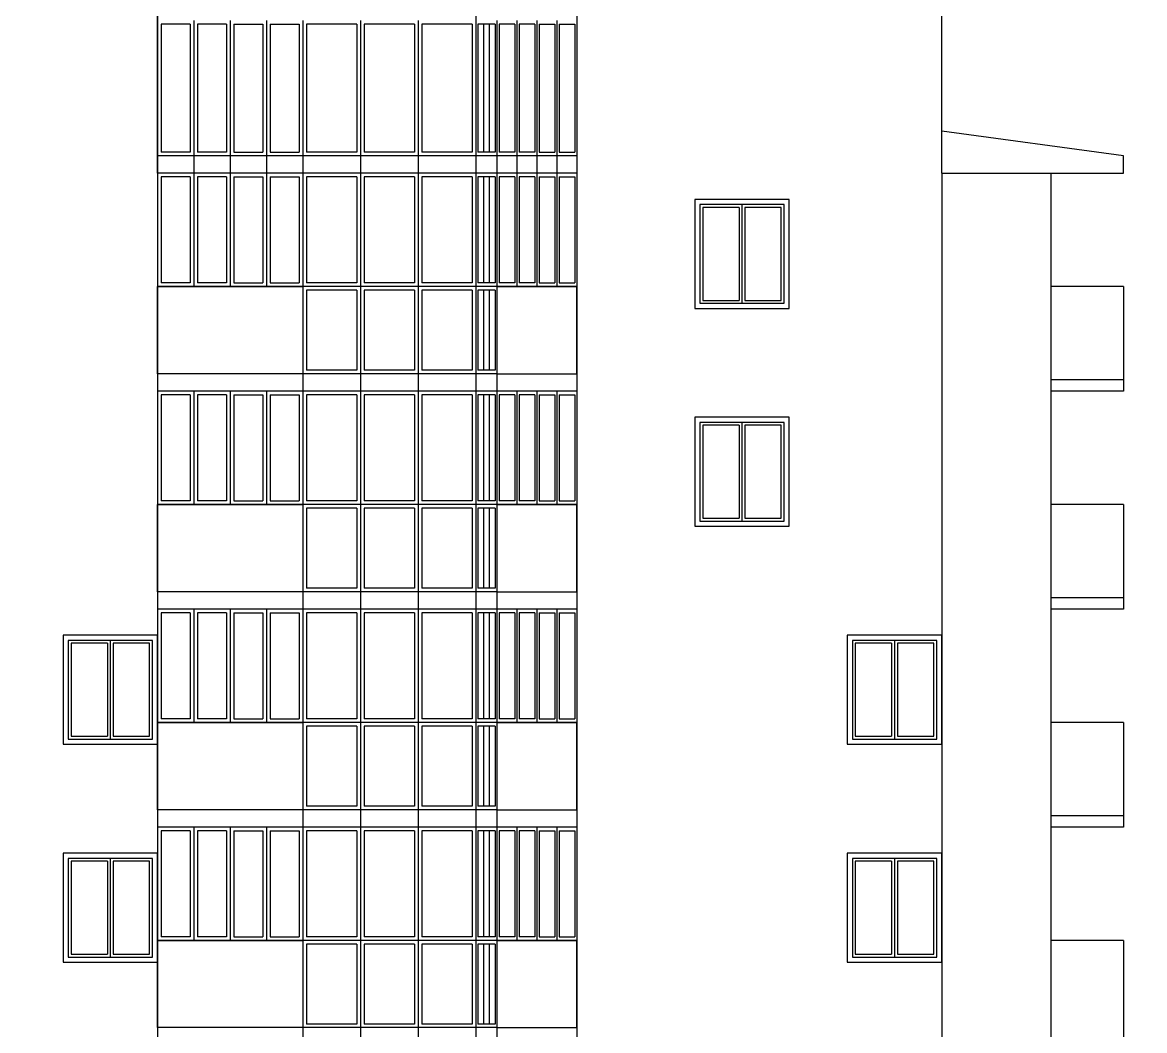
# Model space of a CAD drawing. Header units: inches. Extents: x -634 to 3638, y -6930911 to 5552.
# Drawn here: x 2201.19 to 2216.21, y 3421.6 to 3435.11 of the extents above; entities that cross this region are included whole.
import ezdxf

# ---------------------------------------------------------------- set-up
doc = ezdxf.new("R2010")
doc.units = ezdxf.units.IN
doc.header["$MEASUREMENT"] = 0
doc.linetypes.add('Dashed', pattern=[1128.888893, 564.444447, -564.444447])
for name, color, linetype, lineweight in [('ELEV', 134, 'Continuous', 18), ('фасады', 7, 'Continuous', 30), ('фасады2', 7, 'Continuous', 25)]:
    doc.layers.add(name, color=color, linetype=linetype, lineweight=lineweight)

msp = doc.modelspace()

# ---------------------------------------------------------------- hatches: boundary and pattern name
at = {"layer": 'ELEV', "linetype": 'Continuous'}
h = msp.add_hatch(dxfattribs=at)
h.set_pattern_fill('ANSI31', color=256, scale=0.01044, style=0)
h.set_pattern_definition([(45, (1262.311104, 3366.587935), (-0.02343928418428, 0.02343928418428), [])])
edge = h.paths.add_edge_path()
edge.add_ellipse((1445.78234, 3471.96182), major_axis=(0, 6932302.83262), ratio=0.00000001506, start_angle=89.999976115149, end_angle=270.000023884851)
edge.add_line((1445.67794, 3474.85168), (1445.67794, 3528.48347))
edge.add_line((1445.67794, 3528.48347), (1445.88675, 3528.48347))
edge.add_line((1445.88675, 3528.48347), (1445.88675, 3474.85168))

# ---------------------------------------------------------------- linework, layer by layer
at = {"layer": 'фасады', "color": 7, "ltscale": 100}
for points in [[(2202.99532, 3440.23288), (2202.99532, 3421.4101)], [(2207.25818, 3440.23288), (2207.25818, 3421.4101)], [(2208.61101, 3440.23288), (2208.61101, 3421.4101)], [(2213.49773, 3433.08918), (2215.93087, 3433.08918)]]:
    msp.add_lwpolyline(points, dxfattribs=at)
at = {"layer": 'фасады', "color": 7, "linetype": 'Dashed', "ltscale": 100}
for points in [[(2213.49773, 3433.08918), (2213.49773, 3436.53451)], [(2215.93087, 3433.32276), (2213.49773, 3433.65372)], [(2215.93087, 3433.08918), (2215.93087, 3433.32276)], [(2213.49773, 3433.08918), (2213.49773, 3430.16941)], [(2214.95761, 3433.08918), (2214.95761, 3430.16941)], [(2215.93087, 3431.5709), (2214.95761, 3431.5709)], [(2215.93087, 3431.5709), (2215.93087, 3430.16941)], [(2214.95761, 3430.32513), (2215.93087, 3430.32513), (2215.93087, 3430.16941), (2214.95761, 3430.16941)], [(2213.49773, 3430.16941), (2213.49773, 3427.24964)], [(2214.95761, 3430.16941), (2214.95761, 3427.24964)], [(2215.93087, 3428.65113), (2214.95761, 3428.65113)], [(2215.93087, 3428.65113), (2215.93087, 3427.24964)], [(2214.95761, 3427.40536), (2215.93087, 3427.40536), (2215.93087, 3427.24964), (2214.95761, 3427.24964)], [(2213.49773, 3427.24964), (2213.49773, 3424.32987)], [(2214.95761, 3427.24964), (2214.95761, 3424.32987)], [(2215.93087, 3425.73136), (2214.95761, 3425.73136)], [(2215.93087, 3425.73136), (2215.93087, 3424.32987)], [(2214.95761, 3424.48559), (2215.93087, 3424.48559), (2215.93087, 3424.32987), (2214.95761, 3424.32987)], [(2213.49773, 3424.32987), (2213.49773, 3421.4101)], [(2214.95761, 3424.32987), (2214.95761, 3421.4101)], [(2215.93087, 3422.81159), (2214.95761, 3422.81159)], [(2215.93087, 3422.81159), (2215.93087, 3421.4101)]]:
    msp.add_lwpolyline(points, dxfattribs=at)
at = {"layer": 'фасады', "color": 7, "ltscale": 100}
for points in [[(2202.99532, 3431.5709), (2204.94183, 3431.5709), (2204.94183, 3430.40299), (2202.99532, 3430.40299)], [(2208.61101, 3431.5709), (2207.54042, 3431.5709), (2207.54042, 3430.40299), (2208.61101, 3430.40299)], [(2202.99532, 3428.65113), (2204.94183, 3428.65113), (2204.94183, 3427.48322), (2202.99532, 3427.48322)], [(2208.61101, 3428.65113), (2207.54042, 3428.65113), (2207.54042, 3427.48322), (2208.61101, 3427.48322)], [(2202.99532, 3425.73136), (2204.94183, 3425.73136), (2204.94183, 3424.56345), (2202.99532, 3424.56345)], [(2208.61101, 3425.73136), (2207.54042, 3425.73136), (2207.54042, 3424.56345), (2208.61101, 3424.56345)], [(2202.99532, 3422.81159), (2204.94183, 3422.81159), (2204.94183, 3421.64368), (2202.99532, 3421.64368)], [(2208.61101, 3422.81159), (2207.54042, 3422.81159), (2207.54042, 3421.64368), (2208.61101, 3421.64368)]]:
    msp.add_lwpolyline(points, close=True, dxfattribs=at)
at = {"layer": 'фасады2', "color": 7, "ltscale": 100}
for p, q in [((2211.38576, 3432.67068), (2210.25678, 3432.67068)), ((2210.25678, 3432.67068), (2210.25678, 3431.34705)), ((2211.38576, 3431.34705), (2211.38576, 3432.67068)), ((2210.78234, 3432.63175), (2210.29571, 3432.63175)), ((2210.29571, 3432.63175), (2210.29571, 3431.38598)), ((2211.34683, 3432.63175), (2210.8602, 3432.63175)), ((2211.34683, 3431.38598), (2211.34683, 3432.63175)), ((2202.99532, 3431.5709), (2204.94183, 3431.5709)), ((2202.99532, 3431.5709), (2204.94183, 3431.5709)), ((2202.99532, 3431.5709), (2204.94183, 3431.5709)), ((2207.54042, 3431.5709), (2208.61101, 3431.5709)), ((2207.54042, 3431.5709), (2208.61101, 3431.5709)), ((2207.54042, 3431.5709), (2208.61101, 3431.5709)), ((2210.25678, 3431.34705), (2211.38576, 3431.34705)), ((2210.29571, 3431.38598), (2210.78234, 3431.38598)), ((2210.8602, 3431.38598), (2211.34683, 3431.38598)), ((2211.38576, 3429.75091), (2210.25678, 3429.75091)), ((2210.25678, 3429.75091), (2210.25678, 3428.42728)), ((2210.78234, 3429.71198), (2210.29571, 3429.71198)), ((2210.29571, 3429.71198), (2210.29571, 3428.46621)), ((2211.34683, 3429.71198), (2210.8602, 3429.71198)), ((2211.34683, 3428.46621), (2211.34683, 3429.71198)), ((2211.38576, 3428.42728), (2211.38576, 3429.75091)), ((2202.99532, 3428.65113), (2204.94183, 3428.65113)), ((2202.99532, 3428.65113), (2204.94183, 3428.65113)), ((2202.99532, 3428.65113), (2204.94183, 3428.65113)), ((2207.54042, 3428.65113), (2208.61101, 3428.65113)), ((2207.54042, 3428.65113), (2208.61101, 3428.65113)), ((2207.54042, 3428.65113), (2208.61101, 3428.65113)), ((2210.29571, 3428.46621), (2210.78234, 3428.46621)), ((2210.8602, 3428.46621), (2211.34683, 3428.46621)), ((2210.25678, 3428.42728), (2211.38576, 3428.42728)), ((2202.92719, 3426.83114), (2201.79821, 3426.83114)), ((2201.79821, 3426.83114), (2201.79821, 3425.50751)), ((2202.32377, 3426.79221), (2201.83714, 3426.79221)), ((2201.83714, 3426.79221), (2201.83714, 3425.54644)), ((2202.88826, 3426.79221), (2202.40163, 3426.79221)), ((2202.88826, 3425.54644), (2202.88826, 3426.79221)), ((2202.92719, 3425.50751), (2202.92719, 3426.83114)), ((2213.4296, 3426.83114), (2212.30062, 3426.83114)), ((2212.30062, 3426.83114), (2212.30062, 3425.50751)), ((2212.82618, 3426.79221), (2212.33955, 3426.79221)), ((2212.33955, 3426.79221), (2212.33955, 3425.54644)), ((2213.39067, 3426.79221), (2212.90404, 3426.79221)), ((2213.39067, 3425.54644), (2213.39067, 3426.79221)), ((2213.4296, 3425.50751), (2213.4296, 3426.83114)), ((2202.99532, 3425.73136), (2204.94183, 3425.73136)), ((2202.99532, 3425.73136), (2204.94183, 3425.73136)), ((2202.99532, 3425.73136), (2204.94183, 3425.73136)), ((2207.54042, 3425.73136), (2208.61101, 3425.73136)), ((2207.54042, 3425.73136), (2208.61101, 3425.73136)), ((2207.54042, 3425.73136), (2208.61101, 3425.73136)), ((2201.79821, 3425.50751), (2202.92719, 3425.50751)), ((2201.83714, 3425.54644), (2202.32377, 3425.54644)), ((2202.40163, 3425.54644), (2202.88826, 3425.54644)), ((2212.30062, 3425.50751), (2213.4296, 3425.50751)), ((2212.33955, 3425.54644), (2212.82618, 3425.54644)), ((2212.90404, 3425.54644), (2213.39067, 3425.54644)), ((2202.92719, 3423.91137), (2201.79821, 3423.91137)), ((2201.79821, 3423.91137), (2201.79821, 3422.58774)), ((2202.32377, 3423.87244), (2201.83714, 3423.87244)), ((2201.83714, 3423.87244), (2201.83714, 3422.62667)), ((2202.88826, 3423.87244), (2202.40163, 3423.87244)), ((2202.88826, 3422.62667), (2202.88826, 3423.87244)), ((2202.92719, 3422.58774), (2202.92719, 3423.91137)), ((2213.4296, 3423.91137), (2212.30062, 3423.91137)), ((2212.30062, 3423.91137), (2212.30062, 3422.58774)), ((2212.82618, 3423.87244), (2212.33955, 3423.87244)), ((2212.33955, 3423.87244), (2212.33955, 3422.62667)), ((2213.39067, 3423.87244), (2212.90404, 3423.87244)), ((2213.39067, 3422.62667), (2213.39067, 3423.87244)), ((2213.4296, 3422.58774), (2213.4296, 3423.91137)), ((2202.99532, 3422.81159), (2204.94183, 3422.81159)), ((2202.99532, 3422.81159), (2204.94183, 3422.81159)), ((2202.99532, 3422.81159), (2204.94183, 3422.81159)), ((2207.54042, 3422.81159), (2208.61101, 3422.81159)), ((2207.54042, 3422.81159), (2208.61101, 3422.81159)), ((2207.54042, 3422.81159), (2208.61101, 3422.81159)), ((2201.79821, 3422.58774), (2202.92719, 3422.58774)), ((2201.83714, 3422.62667), (2202.32377, 3422.62667)), ((2202.40163, 3422.62667), (2202.88826, 3422.62667)), ((2212.30062, 3422.58774), (2213.4296, 3422.58774)), ((2212.33955, 3422.62667), (2212.82618, 3422.62667)), ((2212.90404, 3422.62667), (2213.39067, 3422.62667))]:
    msp.add_line(p, q, dxfattribs=at)
at = {"layer": 'фасады2', "color": 7, "linetype": 'Dashed', "ltscale": 100}
for points in [[(2202.99532, 3433.08918), (2202.99532, 3440.23288)], [(2203.43328, 3435.08435), (2203.04398, 3435.08435)], [(2203.43328, 3435.08435), (2203.43328, 3433.37142)], [(2203.48195, 3435.13302), (2203.48195, 3433.08918)], [(2203.53061, 3435.08435), (2203.53061, 3433.37142)], [(2203.91991, 3435.08435), (2203.53061, 3435.08435)], [(2203.91991, 3435.08435), (2203.91991, 3433.37142)], [(2203.96857, 3435.13302), (2203.96857, 3433.08918)], [(2204.01724, 3435.08435), (2204.01724, 3433.37142)], [(2204.01724, 3435.08435), (2204.40654, 3435.08435)], [(2204.40654, 3435.08435), (2204.40654, 3433.37142)], [(2204.4552, 3435.13302), (2204.4552, 3433.08918)], [(2204.50386, 3435.08435), (2204.50386, 3433.37142)], [(2204.50386, 3435.08435), (2204.89317, 3435.08435)], [(2204.94183, 3435.13302), (2204.94183, 3433.08918)], [(2205.66593, 3435.08435), (2204.99147, 3435.08435)], [(2205.7146, 3435.13302), (2205.7146, 3433.08918)], [(2206.43772, 3435.08435), (2205.76326, 3435.08435)], [(2206.48639, 3435.13302), (2206.48639, 3433.08918)], [(2207.20952, 3435.08435), (2206.53505, 3435.08435)], [(2207.25818, 3435.13302), (2207.25818, 3433.08918)], [(2207.51609, 3435.08435), (2207.28251, 3435.08435)], [(2207.54042, 3435.13302), (2207.54042, 3433.08918)], [(2207.56962, 3435.08435), (2207.56962, 3433.37142)], [(2207.77887, 3435.08435), (2207.56962, 3435.08435)], [(2207.77887, 3435.08435), (2207.77887, 3433.37142)], [(2207.80807, 3435.13302), (2207.80807, 3433.08918)], [(2207.83727, 3435.08435), (2207.83727, 3433.37142)], [(2208.04652, 3435.08435), (2207.83727, 3435.08435)], [(2208.04652, 3435.08435), (2208.04652, 3433.37142)], [(2208.07572, 3435.13302), (2208.07572, 3433.08918)], [(2208.10491, 3435.08435), (2208.10491, 3433.37142)], [(2208.10491, 3435.08435), (2208.31416, 3435.08435)], [(2208.31416, 3435.08435), (2208.31416, 3433.37142)], [(2208.34336, 3435.13302), (2208.34336, 3433.08918)], [(2208.37256, 3435.08435), (2208.37256, 3433.37142)], [(2208.37256, 3435.08435), (2208.58181, 3435.08435)], [(2208.58181, 3435.08435), (2208.58181, 3433.37142)], [(2208.61101, 3435.13302), (2208.61101, 3433.08918)], [(2208.61101, 3433.32276), (2202.99532, 3433.32276)], [(2208.61101, 3433.32276), (2202.99532, 3433.32276)], [(2208.61101, 3433.32276), (2202.99532, 3433.32276)], [(2203.43328, 3433.37142), (2203.04398, 3433.37142)], [(2203.91991, 3433.37142), (2203.53061, 3433.37142)], [(2204.01724, 3433.37142), (2204.40654, 3433.37142)], [(2204.50386, 3433.37142), (2204.89317, 3433.37142)], [(2205.66593, 3433.37142), (2204.99147, 3433.37142)], [(2206.43772, 3433.37142), (2205.76326, 3433.37142)], [(2207.20952, 3433.37142), (2206.53505, 3433.37142)], [(2207.51609, 3433.37142), (2207.28251, 3433.37142)], [(2207.77887, 3433.37142), (2207.56962, 3433.37142)], [(2208.04652, 3433.37142), (2207.83727, 3433.37142)], [(2208.10491, 3433.37142), (2208.31416, 3433.37142)], [(2208.37256, 3433.37142), (2208.58181, 3433.37142)], [(2202.99532, 3433.08918), (2202.99532, 3430.16941)], [(2202.99532, 3433.08918), (2202.99532, 3430.16941)], [(2202.99532, 3433.08918), (2202.99532, 3430.16941)], [(2208.61101, 3433.08918), (2202.99532, 3433.08918)], [(2203.48195, 3433.08918), (2203.48195, 3431.5709)], [(2203.96857, 3433.08918), (2203.96857, 3431.5709)], [(2204.4552, 3433.08918), (2204.4552, 3431.5709)], [(2204.94183, 3433.08918), (2204.94183, 3430.16941)], [(2204.94183, 3433.08918), (2204.94183, 3430.16941)], [(2204.94183, 3433.08918), (2204.94183, 3430.16941)], [(2205.7146, 3433.08918), (2205.7146, 3430.16941)], [(2206.48639, 3433.08918), (2206.48639, 3430.16941)], [(2207.25818, 3433.08918), (2207.25818, 3430.16941)], [(2207.25818, 3433.08918), (2207.25818, 3430.16941)], [(2207.25818, 3433.08918), (2207.25818, 3430.16941)], [(2207.54042, 3433.08918), (2207.54042, 3430.16941)], [(2207.54042, 3433.08918), (2207.54042, 3430.16941)], [(2207.54042, 3433.08918), (2207.54042, 3430.16941)], [(2207.80807, 3433.08918), (2207.80807, 3431.5709)], [(2208.07572, 3433.08918), (2208.07572, 3431.5709)], [(2208.34336, 3433.08918), (2208.34336, 3431.5709)], [(2208.61101, 3433.08918), (2208.61101, 3430.16941)], [(2208.61101, 3433.08918), (2208.61101, 3430.16941)], [(2208.61101, 3433.08918), (2208.61101, 3430.16941)], [(2203.43328, 3433.04052), (2203.04398, 3433.04052)], [(2203.43328, 3433.04052), (2203.43328, 3431.61956)], [(2203.53061, 3433.04052), (2203.53061, 3431.61956)], [(2203.91991, 3433.04052), (2203.53061, 3433.04052)], [(2203.91991, 3433.04052), (2203.91991, 3431.61956)], [(2204.01724, 3433.04052), (2204.01724, 3431.61956)], [(2204.01724, 3433.04052), (2204.40654, 3433.04052)], [(2204.40654, 3433.04052), (2204.40654, 3431.61956)], [(2204.50386, 3433.04052), (2204.50386, 3431.61956)], [(2204.50386, 3433.04052), (2204.89317, 3433.04052)], [(2205.66593, 3433.04052), (2204.99147, 3433.04052)], [(2206.43772, 3433.04052), (2205.76326, 3433.04052)], [(2207.20952, 3433.04052), (2206.53505, 3433.04052)], [(2207.51609, 3433.04052), (2207.28251, 3433.04052)], [(2207.56962, 3433.04052), (2207.56962, 3431.61956)], [(2207.77887, 3433.04052), (2207.56962, 3433.04052)], [(2207.77887, 3433.04052), (2207.77887, 3431.61956)], [(2207.83727, 3433.04052), (2207.83727, 3431.61956)], [(2208.04652, 3433.04052), (2207.83727, 3433.04052)], [(2208.04652, 3433.04052), (2208.04652, 3431.61956)], [(2208.10491, 3433.04052), (2208.10491, 3431.61956)], [(2208.10491, 3433.04052), (2208.31416, 3433.04052)], [(2208.31416, 3433.04052), (2208.31416, 3431.61956)], [(2208.37256, 3433.04052), (2208.37256, 3431.61956)], [(2208.37256, 3433.04052), (2208.58181, 3433.04052)], [(2208.58181, 3433.04052), (2208.58181, 3431.61956)], [(2203.43328, 3431.61956), (2203.04398, 3431.61956)], [(2203.91991, 3431.61956), (2203.53061, 3431.61956)], [(2204.01724, 3431.61956), (2204.40654, 3431.61956)], [(2204.50386, 3431.61956), (2204.89317, 3431.61956)], [(2205.66593, 3431.61956), (2204.99147, 3431.61956)], [(2206.43772, 3431.61956), (2205.76326, 3431.61956)], [(2207.20952, 3431.61956), (2206.53505, 3431.61956)], [(2207.51609, 3431.61956), (2207.28251, 3431.61956)], [(2207.77887, 3431.61956), (2207.56962, 3431.61956)], [(2208.04652, 3431.61956), (2207.83727, 3431.61956)], [(2208.10491, 3431.61956), (2208.31416, 3431.61956)], [(2208.37256, 3431.61956), (2208.58181, 3431.61956)], [(2208.61101, 3431.5709), (2202.99532, 3431.5709)], [(2208.61101, 3431.5709), (2202.99532, 3431.5709)], [(2205.66593, 3431.52224), (2204.99147, 3431.52224)], [(2206.43772, 3431.52224), (2205.76326, 3431.52224)], [(2207.20952, 3431.52224), (2206.53505, 3431.52224)], [(2207.51609, 3431.52224), (2207.28251, 3431.52224)], [(2207.54042, 3430.40299), (2204.94183, 3430.40299)], [(2205.66593, 3430.45165), (2204.99147, 3430.45165)], [(2206.43772, 3430.45165), (2205.76326, 3430.45165)], [(2207.20952, 3430.45165), (2206.53505, 3430.45165)], [(2207.51609, 3430.45165), (2207.28251, 3430.45165)], [(2202.99532, 3430.16941), (2202.99532, 3427.24964)], [(2202.99532, 3430.16941), (2202.99532, 3427.24964)], [(2202.99532, 3430.16941), (2202.99532, 3427.24964)], [(2208.61101, 3430.16941), (2202.99532, 3430.16941)], [(2208.61101, 3430.16941), (2202.99532, 3430.16941)], [(2203.43328, 3430.12075), (2203.04398, 3430.12075)], [(2203.43328, 3430.12075), (2203.43328, 3428.69979)], [(2203.48195, 3430.16941), (2203.48195, 3428.65113)], [(2203.53061, 3430.12075), (2203.53061, 3428.69979)], [(2203.91991, 3430.12075), (2203.53061, 3430.12075)], [(2203.91991, 3430.12075), (2203.91991, 3428.69979)], [(2203.96857, 3430.16941), (2203.96857, 3428.65113)], [(2204.01724, 3430.12075), (2204.01724, 3428.69979)], [(2204.01724, 3430.12075), (2204.40654, 3430.12075)], [(2204.40654, 3430.12075), (2204.40654, 3428.69979)], [(2204.4552, 3430.16941), (2204.4552, 3428.65113)], [(2204.50386, 3430.12075), (2204.50386, 3428.69979)], [(2204.50386, 3430.12075), (2204.89317, 3430.12075)], [(2204.94183, 3430.16941), (2204.94183, 3427.24964)], [(2204.94183, 3430.16941), (2204.94183, 3427.24964)], [(2204.94183, 3430.16941), (2204.94183, 3427.24964)], [(2205.66593, 3430.12075), (2204.99147, 3430.12075)], [(2205.7146, 3430.16941), (2205.7146, 3427.24964)], [(2206.43772, 3430.12075), (2205.76326, 3430.12075)], [(2206.48639, 3430.16941), (2206.48639, 3427.24964)], [(2207.20952, 3430.12075), (2206.53505, 3430.12075)], [(2207.25818, 3430.16941), (2207.25818, 3427.24964)], [(2207.25818, 3430.16941), (2207.25818, 3427.24964)], [(2207.25818, 3430.16941), (2207.25818, 3427.24964)], [(2207.51609, 3430.12075), (2207.28251, 3430.12075)], [(2207.54042, 3430.16941), (2207.54042, 3427.24964)], [(2207.54042, 3430.16941), (2207.54042, 3427.24964)], [(2207.54042, 3430.16941), (2207.54042, 3427.24964)], [(2207.56962, 3430.12075), (2207.56962, 3428.69979)], [(2207.77887, 3430.12075), (2207.56962, 3430.12075)], [(2207.77887, 3430.12075), (2207.77887, 3428.69979)], [(2207.80807, 3430.16941), (2207.80807, 3428.65113)], [(2207.83727, 3430.12075), (2207.83727, 3428.69979)], [(2208.04652, 3430.12075), (2207.83727, 3430.12075)], [(2208.04652, 3430.12075), (2208.04652, 3428.69979)], [(2208.07572, 3430.16941), (2208.07572, 3428.65113)], [(2208.10491, 3430.12075), (2208.10491, 3428.69979)], [(2208.10491, 3430.12075), (2208.31416, 3430.12075)], [(2208.31416, 3430.12075), (2208.31416, 3428.69979)], [(2208.34336, 3430.16941), (2208.34336, 3428.65113)], [(2208.37256, 3430.12075), (2208.37256, 3428.69979)], [(2208.37256, 3430.12075), (2208.58181, 3430.12075)], [(2208.58181, 3430.12075), (2208.58181, 3428.69979)], [(2208.61101, 3430.16941), (2208.61101, 3427.24964)], [(2208.61101, 3430.16941), (2208.61101, 3427.24964)], [(2208.61101, 3430.16941), (2208.61101, 3427.24964)], [(2208.61101, 3428.65113), (2202.99532, 3428.65113)], [(2208.61101, 3428.65113), (2202.99532, 3428.65113)], [(2203.43328, 3428.69979), (2203.04398, 3428.69979)], [(2203.91991, 3428.69979), (2203.53061, 3428.69979)], [(2204.01724, 3428.69979), (2204.40654, 3428.69979)], [(2204.50386, 3428.69979), (2204.89317, 3428.69979)], [(2205.66593, 3428.69979), (2204.99147, 3428.69979)], [(2205.66593, 3428.60247), (2204.99147, 3428.60247)], [(2206.43772, 3428.69979), (2205.76326, 3428.69979)], [(2206.43772, 3428.60247), (2205.76326, 3428.60247)], [(2207.20952, 3428.69979), (2206.53505, 3428.69979)], [(2207.20952, 3428.60247), (2206.53505, 3428.60247)], [(2207.51609, 3428.69979), (2207.28251, 3428.69979)], [(2207.51609, 3428.60247), (2207.28251, 3428.60247)], [(2207.77887, 3428.69979), (2207.56962, 3428.69979)], [(2208.04652, 3428.69979), (2207.83727, 3428.69979)], [(2208.10491, 3428.69979), (2208.31416, 3428.69979)], [(2208.37256, 3428.69979), (2208.58181, 3428.69979)], [(2205.66593, 3427.53188), (2204.99147, 3427.53188)], [(2206.43772, 3427.53188), (2205.76326, 3427.53188)], [(2207.20952, 3427.53188), (2206.53505, 3427.53188)], [(2207.51609, 3427.53188), (2207.28251, 3427.53188)], [(2207.54042, 3427.48322), (2204.94183, 3427.48322)], [(2202.99532, 3427.24964), (2202.99532, 3424.32987)], [(2202.99532, 3427.24964), (2202.99532, 3424.32987)], [(2202.99532, 3427.24964), (2202.99532, 3424.32987)], [(2208.61101, 3427.24964), (2202.99532, 3427.24964)], [(2208.61101, 3427.24964), (2202.99532, 3427.24964)], [(2203.48195, 3427.24964), (2203.48195, 3425.73136)], [(2203.96857, 3427.24964), (2203.96857, 3425.73136)], [(2204.4552, 3427.24964), (2204.4552, 3425.73136)], [(2204.94183, 3427.24964), (2204.94183, 3424.32987)], [(2204.94183, 3427.24964), (2204.94183, 3424.32987)], [(2204.94183, 3427.24964), (2204.94183, 3424.32987)], [(2205.7146, 3427.24964), (2205.7146, 3424.32987)], [(2206.48639, 3427.24964), (2206.48639, 3424.32987)], [(2207.25818, 3427.24964), (2207.25818, 3424.32987)], [(2207.25818, 3427.24964), (2207.25818, 3424.32987)], [(2207.25818, 3427.24964), (2207.25818, 3424.32987)], [(2207.54042, 3427.24964), (2207.54042, 3424.32987)], [(2207.54042, 3427.24964), (2207.54042, 3424.32987)], [(2207.54042, 3427.24964), (2207.54042, 3424.32987)], [(2207.80807, 3427.24964), (2207.80807, 3425.73136)], [(2208.07572, 3427.24964), (2208.07572, 3425.73136)], [(2208.34336, 3427.24964), (2208.34336, 3425.73136)], [(2208.61101, 3427.24964), (2208.61101, 3424.32987)], [(2208.61101, 3427.24964), (2208.61101, 3424.32987)], [(2208.61101, 3427.24964), (2208.61101, 3424.32987)], [(2203.43328, 3427.20098), (2203.04398, 3427.20098)], [(2203.43328, 3427.20098), (2203.43328, 3425.78002)], [(2203.53061, 3427.20098), (2203.53061, 3425.78002)], [(2203.91991, 3427.20098), (2203.53061, 3427.20098)], [(2203.91991, 3427.20098), (2203.91991, 3425.78002)], [(2204.01724, 3427.20098), (2204.01724, 3425.78002)], [(2204.01724, 3427.20098), (2204.40654, 3427.20098)], [(2204.40654, 3427.20098), (2204.40654, 3425.78002)], [(2204.50386, 3427.20098), (2204.50386, 3425.78002)], [(2204.50386, 3427.20098), (2204.89317, 3427.20098)], [(2205.66593, 3427.20098), (2204.99147, 3427.20098)], [(2206.43772, 3427.20098), (2205.76326, 3427.20098)], [(2207.20952, 3427.20098), (2206.53505, 3427.20098)], [(2207.51609, 3427.20098), (2207.28251, 3427.20098)], [(2207.56962, 3427.20098), (2207.56962, 3425.78002)], [(2207.77887, 3427.20098), (2207.56962, 3427.20098)], [(2207.77887, 3427.20098), (2207.77887, 3425.78002)], [(2207.83727, 3427.20098), (2207.83727, 3425.78002)], [(2208.04652, 3427.20098), (2207.83727, 3427.20098)], [(2208.04652, 3427.20098), (2208.04652, 3425.78002)], [(2208.10491, 3427.20098), (2208.10491, 3425.78002)], [(2208.10491, 3427.20098), (2208.31416, 3427.20098)], [(2208.31416, 3427.20098), (2208.31416, 3425.78002)], [(2208.37256, 3427.20098), (2208.37256, 3425.78002)], [(2208.37256, 3427.20098), (2208.58181, 3427.20098)], [(2208.58181, 3427.20098), (2208.58181, 3425.78002)], [(2208.61101, 3425.73136), (2202.99532, 3425.73136)], [(2208.61101, 3425.73136), (2202.99532, 3425.73136)], [(2203.43328, 3425.78002), (2203.04398, 3425.78002)], [(2203.91991, 3425.78002), (2203.53061, 3425.78002)], [(2204.01724, 3425.78002), (2204.40654, 3425.78002)], [(2204.50386, 3425.78002), (2204.89317, 3425.78002)], [(2205.66593, 3425.78002), (2204.99147, 3425.78002)], [(2206.43772, 3425.78002), (2205.76326, 3425.78002)], [(2207.20952, 3425.78002), (2206.53505, 3425.78002)], [(2207.51609, 3425.78002), (2207.28251, 3425.78002)], [(2207.77887, 3425.78002), (2207.56962, 3425.78002)], [(2208.04652, 3425.78002), (2207.83727, 3425.78002)], [(2208.10491, 3425.78002), (2208.31416, 3425.78002)], [(2208.37256, 3425.78002), (2208.58181, 3425.78002)], [(2205.66593, 3425.6827), (2204.99147, 3425.6827)], [(2206.43772, 3425.6827), (2205.76326, 3425.6827)], [(2207.20952, 3425.6827), (2206.53505, 3425.6827)], [(2207.51609, 3425.6827), (2207.28251, 3425.6827)], [(2207.54042, 3424.56345), (2204.94183, 3424.56345)], [(2205.66593, 3424.61212), (2204.99147, 3424.61212)], [(2206.43772, 3424.61212), (2205.76326, 3424.61212)], [(2207.20952, 3424.61212), (2206.53505, 3424.61212)], [(2207.51609, 3424.61212), (2207.28251, 3424.61212)], [(2202.99532, 3424.32987), (2202.99532, 3421.4101)], [(2202.99532, 3424.32987), (2202.99532, 3421.4101)], [(2202.99532, 3424.32987), (2202.99532, 3421.4101)], [(2208.61101, 3424.32987), (2202.99532, 3424.32987)], [(2208.61101, 3424.32987), (2202.99532, 3424.32987)], [(2203.43328, 3424.28121), (2203.04398, 3424.28121)], [(2203.43328, 3424.28121), (2203.43328, 3422.86025)], [(2203.48195, 3424.32987), (2203.48195, 3422.81159)], [(2203.53061, 3424.28121), (2203.53061, 3422.86025)], [(2203.91991, 3424.28121), (2203.53061, 3424.28121)], [(2203.91991, 3424.28121), (2203.91991, 3422.86025)], [(2203.96857, 3424.32987), (2203.96857, 3422.81159)], [(2204.01724, 3424.28121), (2204.01724, 3422.86025)], [(2204.01724, 3424.28121), (2204.40654, 3424.28121)], [(2204.40654, 3424.28121), (2204.40654, 3422.86025)], [(2204.4552, 3424.32987), (2204.4552, 3422.81159)], [(2204.50386, 3424.28121), (2204.50386, 3422.86025)], [(2204.50386, 3424.28121), (2204.89317, 3424.28121)], [(2204.94183, 3424.32987), (2204.94183, 3421.4101)], [(2204.94183, 3424.32987), (2204.94183, 3421.4101)], [(2204.94183, 3424.32987), (2204.94183, 3421.4101)], [(2205.66593, 3424.28121), (2204.99147, 3424.28121)], [(2205.7146, 3424.32987), (2205.7146, 3421.4101)], [(2206.43772, 3424.28121), (2205.76326, 3424.28121)], [(2206.48639, 3424.32987), (2206.48639, 3421.4101)], [(2207.20952, 3424.28121), (2206.53505, 3424.28121)], [(2207.25818, 3424.32987), (2207.25818, 3421.4101)], [(2207.25818, 3424.32987), (2207.25818, 3421.4101)], [(2207.25818, 3424.32987), (2207.25818, 3421.4101)], [(2207.51609, 3424.28121), (2207.28251, 3424.28121)], [(2207.54042, 3424.32987), (2207.54042, 3421.4101)], [(2207.54042, 3424.32987), (2207.54042, 3421.4101)], [(2207.54042, 3424.32987), (2207.54042, 3421.4101)], [(2207.56962, 3424.28121), (2207.56962, 3422.86025)], [(2207.77887, 3424.28121), (2207.56962, 3424.28121)], [(2207.77887, 3424.28121), (2207.77887, 3422.86025)], [(2207.80807, 3424.32987), (2207.80807, 3422.81159)], [(2207.83727, 3424.28121), (2207.83727, 3422.86025)], [(2208.04652, 3424.28121), (2207.83727, 3424.28121)], [(2208.04652, 3424.28121), (2208.04652, 3422.86025)], [(2208.07572, 3424.32987), (2208.07572, 3422.81159)], [(2208.10491, 3424.28121), (2208.10491, 3422.86025)], [(2208.10491, 3424.28121), (2208.31416, 3424.28121)], [(2208.31416, 3424.28121), (2208.31416, 3422.86025)], [(2208.34336, 3424.32987), (2208.34336, 3422.81159)], [(2208.37256, 3424.28121), (2208.37256, 3422.86025)], [(2208.37256, 3424.28121), (2208.58181, 3424.28121)], [(2208.58181, 3424.28121), (2208.58181, 3422.86025)], [(2208.61101, 3424.32987), (2208.61101, 3421.4101)], [(2208.61101, 3424.32987), (2208.61101, 3421.4101)], [(2208.61101, 3424.32987), (2208.61101, 3421.4101)], [(2208.61101, 3422.81159), (2202.99532, 3422.81159)], [(2208.61101, 3422.81159), (2202.99532, 3422.81159)], [(2203.43328, 3422.86025), (2203.04398, 3422.86025)], [(2203.91991, 3422.86025), (2203.53061, 3422.86025)], [(2204.01724, 3422.86025), (2204.40654, 3422.86025)], [(2204.50386, 3422.86025), (2204.89317, 3422.86025)], [(2205.66593, 3422.86025), (2204.99147, 3422.86025)], [(2205.66593, 3422.76293), (2204.99147, 3422.76293)], [(2206.43772, 3422.86025), (2205.76326, 3422.86025)], [(2206.43772, 3422.76293), (2205.76326, 3422.76293)], [(2207.20952, 3422.86025), (2206.53505, 3422.86025)], [(2207.20952, 3422.76293), (2206.53505, 3422.76293)], [(2207.51609, 3422.86025), (2207.28251, 3422.86025)], [(2207.51609, 3422.76293), (2207.28251, 3422.76293)], [(2207.77887, 3422.86025), (2207.56962, 3422.86025)], [(2208.04652, 3422.86025), (2207.83727, 3422.86025)], [(2208.10491, 3422.86025), (2208.31416, 3422.86025)], [(2208.37256, 3422.86025), (2208.58181, 3422.86025)], [(2205.66593, 3421.69235), (2204.99147, 3421.69235)], [(2206.43772, 3421.69235), (2205.76326, 3421.69235)], [(2207.20952, 3421.69235), (2206.53505, 3421.69235)], [(2207.51609, 3421.69235), (2207.28251, 3421.69235)], [(2207.54042, 3421.64368), (2204.94183, 3421.64368)]]:
    msp.add_lwpolyline(points, dxfattribs=at)
at = {"layer": 'фасады2', "color": 7, "ltscale": 100}
for points in [[(2203.04398, 3435.08435), (2203.04398, 3433.37142)], [(2204.89317, 3435.08435), (2204.89317, 3433.37142)], [(2204.99147, 3435.08435), (2204.99147, 3433.37142)], [(2205.66593, 3435.08435), (2205.66593, 3433.37142)], [(2205.76326, 3435.08435), (2205.76326, 3433.37142)], [(2206.43772, 3435.08435), (2206.43772, 3433.37142)], [(2206.53505, 3435.08435), (2206.53505, 3433.37142)], [(2207.20952, 3435.08435), (2207.20952, 3433.37142)], [(2207.28251, 3435.08435), (2207.28251, 3433.37142)], [(2207.36037, 3435.08435), (2207.36037, 3433.37142)], [(2207.43823, 3435.08435), (2207.43823, 3433.37142)], [(2207.51609, 3435.08435), (2207.51609, 3433.37142)], [(2204.94183, 3433.08918), (2204.94183, 3430.16941)], [(2203.04398, 3433.04052), (2203.04398, 3431.61956)], [(2204.89317, 3433.04052), (2204.89317, 3431.61956)], [(2204.99147, 3433.04052), (2204.99147, 3431.61956)], [(2205.66593, 3433.04052), (2205.66593, 3431.61956)], [(2205.76326, 3433.04052), (2205.76326, 3431.61956)], [(2206.43772, 3433.04052), (2206.43772, 3431.61956)], [(2206.53505, 3433.04052), (2206.53505, 3431.61956)], [(2207.20952, 3433.04052), (2207.20952, 3431.61956)], [(2207.28251, 3433.04052), (2207.28251, 3431.61956)], [(2207.36037, 3433.04052), (2207.36037, 3431.61956)], [(2207.43823, 3433.04052), (2207.43823, 3431.61956)], [(2207.51609, 3433.04052), (2207.51609, 3431.61956)], [(2210.82127, 3432.67068), (2210.82127, 3431.34705)], [(2210.78234, 3432.63175), (2210.78234, 3431.38598)], [(2210.8602, 3432.63175), (2210.8602, 3431.38598)], [(2204.99147, 3431.52224), (2204.99147, 3430.45165)], [(2205.66593, 3431.52224), (2205.66593, 3430.45165)], [(2205.76326, 3431.52224), (2205.76326, 3430.45165)], [(2206.43772, 3431.52224), (2206.43772, 3430.45165)], [(2206.53505, 3431.52224), (2206.53505, 3430.45165)], [(2207.20952, 3431.52224), (2207.20952, 3430.45165)], [(2207.28251, 3431.52224), (2207.28251, 3430.45165)], [(2207.36037, 3431.52224), (2207.36037, 3430.45165)], [(2207.43823, 3431.52224), (2207.43823, 3430.45165)], [(2207.51609, 3431.52224), (2207.51609, 3430.45165)], [(2203.04398, 3430.12075), (2203.04398, 3428.69979)], [(2204.89317, 3430.12075), (2204.89317, 3428.69979)], [(2204.94183, 3430.16941), (2204.94183, 3427.24964)], [(2204.99147, 3430.12075), (2204.99147, 3428.69979)], [(2205.66593, 3430.12075), (2205.66593, 3428.69979)], [(2205.76326, 3430.12075), (2205.76326, 3428.69979)], [(2206.43772, 3430.12075), (2206.43772, 3428.69979)], [(2206.53505, 3430.12075), (2206.53505, 3428.69979)], [(2207.20952, 3430.12075), (2207.20952, 3428.69979)], [(2207.28251, 3430.12075), (2207.28251, 3428.69979)], [(2207.36037, 3430.12075), (2207.36037, 3428.69979)], [(2207.43823, 3430.12075), (2207.43823, 3428.69979)], [(2207.51609, 3430.12075), (2207.51609, 3428.69979)], [(2210.78234, 3429.71198), (2210.78234, 3428.46621)], [(2210.82127, 3429.75091), (2210.82127, 3428.42728)], [(2210.8602, 3429.71198), (2210.8602, 3428.46621)], [(2204.99147, 3428.60247), (2204.99147, 3427.53188)], [(2205.66593, 3428.60247), (2205.66593, 3427.53188)], [(2205.76326, 3428.60247), (2205.76326, 3427.53188)], [(2206.43772, 3428.60247), (2206.43772, 3427.53188)], [(2206.53505, 3428.60247), (2206.53505, 3427.53188)], [(2207.20952, 3428.60247), (2207.20952, 3427.53188)], [(2207.28251, 3428.60247), (2207.28251, 3427.53188)], [(2207.36037, 3428.60247), (2207.36037, 3427.53188)], [(2207.43823, 3428.60247), (2207.43823, 3427.53188)], [(2207.51609, 3428.60247), (2207.51609, 3427.53188)], [(2204.94183, 3427.24964), (2204.94183, 3424.32987)], [(2203.04398, 3427.20098), (2203.04398, 3425.78002)], [(2204.89317, 3427.20098), (2204.89317, 3425.78002)], [(2204.99147, 3427.20098), (2204.99147, 3425.78002)], [(2205.66593, 3427.20098), (2205.66593, 3425.78002)], [(2205.76326, 3427.20098), (2205.76326, 3425.78002)], [(2206.43772, 3427.20098), (2206.43772, 3425.78002)], [(2206.53505, 3427.20098), (2206.53505, 3425.78002)], [(2207.20952, 3427.20098), (2207.20952, 3425.78002)], [(2207.28251, 3427.20098), (2207.28251, 3425.78002)], [(2207.36037, 3427.20098), (2207.36037, 3425.78002)], [(2207.43823, 3427.20098), (2207.43823, 3425.78002)], [(2207.51609, 3427.20098), (2207.51609, 3425.78002)], [(2202.32377, 3426.79221), (2202.32377, 3425.54644)], [(2202.3627, 3426.83114), (2202.3627, 3425.50751)], [(2202.40163, 3426.79221), (2202.40163, 3425.54644)], [(2212.82618, 3426.79221), (2212.82618, 3425.54644)], [(2212.86511, 3426.83114), (2212.86511, 3425.50751)], [(2212.90404, 3426.79221), (2212.90404, 3425.54644)], [(2204.99147, 3425.6827), (2204.99147, 3424.61212)], [(2205.66593, 3425.6827), (2205.66593, 3424.61212)], [(2205.76326, 3425.6827), (2205.76326, 3424.61212)], [(2206.43772, 3425.6827), (2206.43772, 3424.61212)], [(2206.53505, 3425.6827), (2206.53505, 3424.61212)], [(2207.20952, 3425.6827), (2207.20952, 3424.61212)], [(2207.28251, 3425.6827), (2207.28251, 3424.61212)], [(2207.36037, 3425.6827), (2207.36037, 3424.61212)], [(2207.43823, 3425.6827), (2207.43823, 3424.61212)], [(2207.51609, 3425.6827), (2207.51609, 3424.61212)], [(2203.04398, 3424.28121), (2203.04398, 3422.86025)], [(2204.89317, 3424.28121), (2204.89317, 3422.86025)], [(2204.94183, 3424.32987), (2204.94183, 3421.4101)], [(2204.99147, 3424.28121), (2204.99147, 3422.86025)], [(2205.66593, 3424.28121), (2205.66593, 3422.86025)], [(2205.76326, 3424.28121), (2205.76326, 3422.86025)], [(2206.43772, 3424.28121), (2206.43772, 3422.86025)], [(2206.53505, 3424.28121), (2206.53505, 3422.86025)], [(2207.20952, 3424.28121), (2207.20952, 3422.86025)], [(2207.28251, 3424.28121), (2207.28251, 3422.86025)], [(2207.36037, 3424.28121), (2207.36037, 3422.86025)], [(2207.43823, 3424.28121), (2207.43823, 3422.86025)], [(2207.51609, 3424.28121), (2207.51609, 3422.86025)], [(2202.32377, 3423.87244), (2202.32377, 3422.62667)], [(2202.3627, 3423.91137), (2202.3627, 3422.58774)], [(2202.40163, 3423.87244), (2202.40163, 3422.62667)], [(2212.82618, 3423.87244), (2212.82618, 3422.62667)], [(2212.86511, 3423.91137), (2212.86511, 3422.58774)], [(2212.90404, 3423.87244), (2212.90404, 3422.62667)], [(2204.99147, 3422.76293), (2204.99147, 3421.69235)], [(2205.66593, 3422.76293), (2205.66593, 3421.69235)], [(2205.76326, 3422.76293), (2205.76326, 3421.69235)], [(2206.43772, 3422.76293), (2206.43772, 3421.69235)], [(2206.53505, 3422.76293), (2206.53505, 3421.69235)], [(2207.20952, 3422.76293), (2207.20952, 3421.69235)], [(2207.28251, 3422.76293), (2207.28251, 3421.69235)], [(2207.36037, 3422.76293), (2207.36037, 3421.69235)], [(2207.43823, 3422.76293), (2207.43823, 3421.69235)], [(2207.51609, 3422.76293), (2207.51609, 3421.69235)]]:
    msp.add_lwpolyline(points, dxfattribs=at)
for points in [[(2211.45389, 3432.73881), (2210.18866, 3432.73881), (2210.18866, 3431.27892), (2211.45389, 3431.27892)], [(2211.45389, 3429.81904), (2210.18866, 3429.81904), (2210.18866, 3428.35915), (2211.45389, 3428.35915)], [(2202.99532, 3426.89927), (2201.73008, 3426.89927), (2201.73008, 3425.43938), (2202.99532, 3425.43938)], [(2213.49773, 3426.89927), (2212.23249, 3426.89927), (2212.23249, 3425.43938), (2213.49773, 3425.43938)], [(2202.99532, 3423.9795), (2201.73008, 3423.9795), (2201.73008, 3422.51961), (2202.99532, 3422.51961)], [(2213.49773, 3423.9795), (2212.23249, 3423.9795), (2212.23249, 3422.51961), (2213.49773, 3422.51961)]]:
    msp.add_lwpolyline(points, close=True, dxfattribs=at)

doc.saveas('drawing.dxf')
